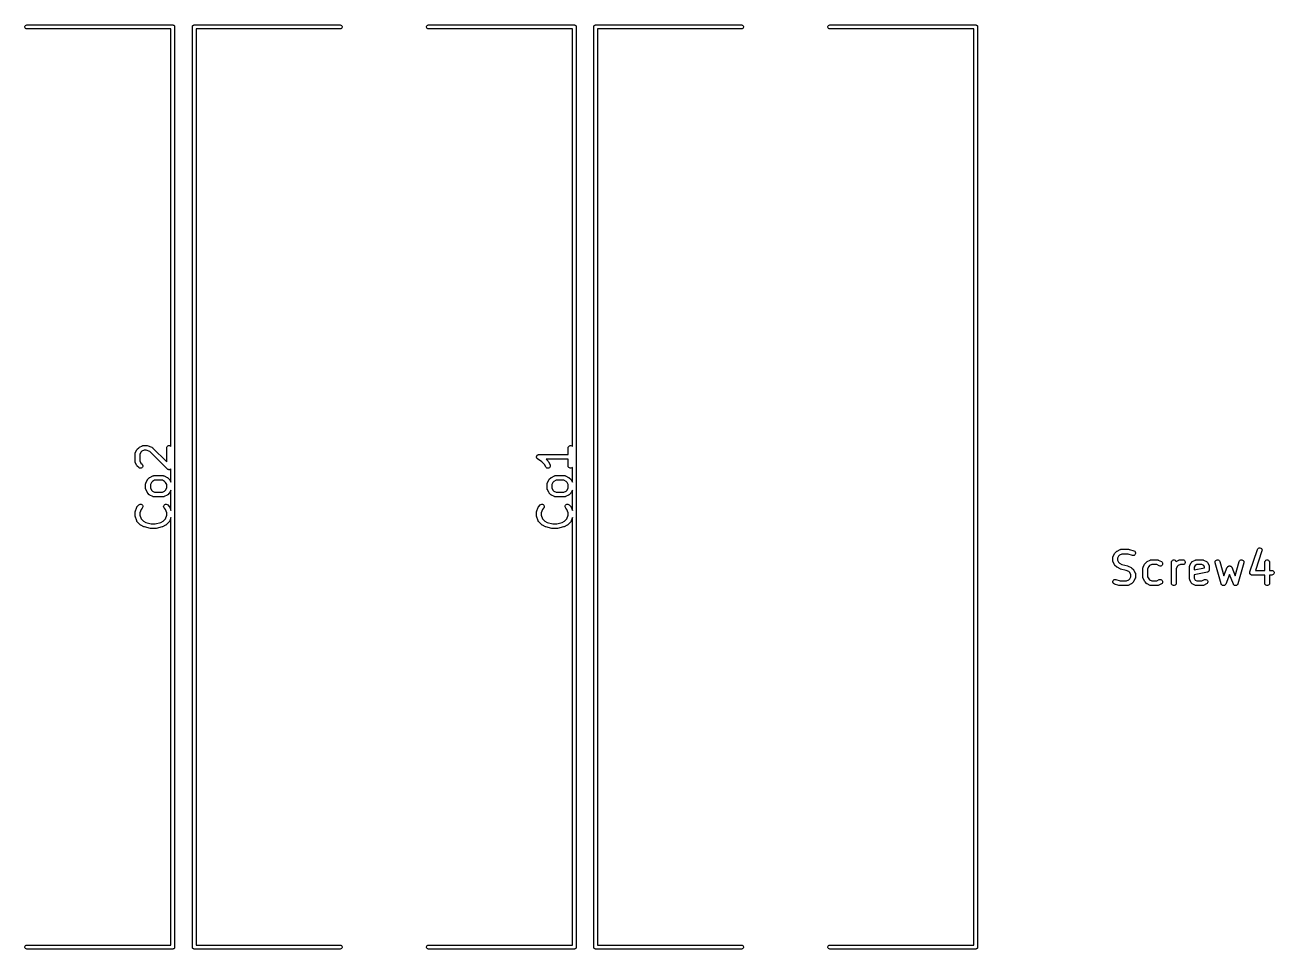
# Model space of a CAD drawing. Extents: x 50 to 243, y -147 to -42.
# Drawn here: x 203.26 to 242.78, y -136 to -106.76 of the extents above; entities that cross this region are included whole.
import ezdxf

# ---------------------------------------------------------------- set-up
doc = ezdxf.new("R2010")
doc.units = 0
doc.header["$MEASUREMENT"] = 0
doc.layers.add('BLACK', color=7, linetype='CONTINUOUS')

msp = doc.modelspace()

# ---------------------------------------------------------------- linework, layer by layer
at = {"layer": 'BLACK', "linetype": 'CONTINUOUS'}
for p, q in [((203.265, -106.807), (203.272, -106.788)), ((203.265, -106.829), (203.265, -106.807)), ((203.272, -106.848), (203.265, -106.829)), ((203.272, -106.788), (203.286, -106.771)), ((203.286, -106.865), (203.272, -106.848)), ((203.286, -106.771), (203.304, -106.761)), ((203.304, -106.875), (203.286, -106.865)), ((203.304, -106.761), (203.32, -106.758)), ((203.32, -106.878), (203.304, -106.875)), ((203.32, -106.758), (207.945, -106.758)), ((207.88, -106.878), (203.32, -106.878)), ((207.88, -120.092), (207.88, -106.878)), ((207.945, -106.758), (207.951, -106.758)), ((207.945, -106.758), (207.945, -106.758)), ((207.951, -106.758), (207.956, -106.76)), ((207.956, -106.76), (207.961, -106.761)), ((207.961, -106.761), (207.965, -106.763)), ((207.965, -106.763), (207.97, -106.765)), ((207.97, -106.765), (207.975, -106.769)), ((207.975, -106.769), (207.979, -106.771)), ((207.979, -106.771), (207.983, -106.775)), ((207.983, -106.775), (207.987, -106.779)), ((207.987, -106.779), (207.989, -106.783)), ((207.989, -106.783), (207.993, -106.788)), ((207.993, -106.788), (207.995, -106.793)), ((207.995, -106.793), (207.997, -106.797)), ((207.997, -106.797), (207.998, -106.802)), ((207.998, -106.802), (208, -106.807)), ((208, -106.807), (208, -106.813)), ((208, -106.813), (208, -106.813)), ((208, -106.813), (208, -135.943)), ((208.56, -106.807), (208.562, -106.802)), ((208.56, -106.813), (208.56, -106.807)), ((208.56, -135.943), (208.56, -106.813)), ((208.562, -106.802), (208.563, -106.797)), ((208.563, -106.797), (208.565, -106.793)), ((208.565, -106.793), (208.567, -106.788)), ((208.567, -106.788), (208.571, -106.783)), ((208.571, -106.783), (208.573, -106.779)), ((208.573, -106.779), (208.577, -106.775)), ((208.577, -106.775), (208.581, -106.771)), ((208.581, -106.771), (208.585, -106.769)), ((208.585, -106.769), (208.59, -106.765)), ((208.59, -106.765), (208.595, -106.763)), ((208.595, -106.763), (208.599, -106.761)), ((208.599, -106.761), (208.604, -106.76)), ((208.604, -106.76), (208.609, -106.758)), ((208.609, -106.758), (208.615, -106.758)), ((208.615, -106.758), (208.615, -106.758)), ((208.615, -106.758), (213.24, -106.758)), ((213.24, -106.878), (208.68, -106.878)), ((208.68, -106.878), (208.68, -135.878)), ((213.24, -106.758), (213.256, -106.761)), ((213.256, -106.875), (213.24, -106.878)), ((213.256, -106.761), (213.274, -106.771)), ((213.274, -106.865), (213.256, -106.875)), ((213.274, -106.771), (213.288, -106.788)), ((213.288, -106.848), (213.274, -106.865)), ((213.288, -106.788), (213.295, -106.807)), ((213.295, -106.829), (213.288, -106.848)), ((213.295, -106.807), (213.295, -106.829)), ((215.965, -106.807), (215.972, -106.788)), ((215.965, -106.829), (215.965, -106.807)), ((215.972, -106.848), (215.965, -106.829)), ((215.972, -106.788), (215.986, -106.771)), ((215.986, -106.865), (215.972, -106.848)), ((215.986, -106.771), (216.004, -106.761)), ((216.004, -106.875), (215.986, -106.865)), ((216.004, -106.761), (216.02, -106.758)), ((216.02, -106.878), (216.004, -106.875)), ((216.02, -106.758), (220.645, -106.758)), ((220.58, -106.878), (216.02, -106.878)), ((220.58, -120.092), (220.58, -106.878)), ((220.645, -106.758), (220.651, -106.758)), ((220.645, -106.758), (220.645, -106.758)), ((220.651, -106.758), (220.656, -106.76)), ((220.656, -106.76), (220.661, -106.761)), ((220.661, -106.761), (220.665, -106.763)), ((220.665, -106.763), (220.67, -106.765)), ((220.67, -106.765), (220.675, -106.769)), ((220.675, -106.769), (220.679, -106.771)), ((220.679, -106.771), (220.683, -106.775)), ((220.683, -106.775), (220.687, -106.779)), ((220.687, -106.779), (220.689, -106.783)), ((220.689, -106.783), (220.693, -106.788)), ((220.693, -106.788), (220.695, -106.793)), ((220.695, -106.793), (220.697, -106.797)), ((220.697, -106.797), (220.698, -106.802)), ((220.698, -106.802), (220.7, -106.807)), ((220.7, -106.807), (220.7, -106.813)), ((220.7, -106.813), (220.7, -106.813)), ((220.7, -106.813), (220.7, -135.943)), ((221.26, -106.807), (221.262, -106.802)), ((221.26, -106.813), (221.26, -106.807)), ((221.26, -135.943), (221.26, -106.813)), ((221.262, -106.802), (221.263, -106.797)), ((221.263, -106.797), (221.265, -106.793)), ((221.265, -106.793), (221.267, -106.788)), ((221.267, -106.788), (221.271, -106.783)), ((221.271, -106.783), (221.273, -106.779)), ((221.273, -106.779), (221.277, -106.775)), ((221.277, -106.775), (221.281, -106.771)), ((221.281, -106.771), (221.285, -106.769)), ((221.285, -106.769), (221.29, -106.765)), ((221.29, -106.765), (221.295, -106.763)), ((221.295, -106.763), (221.299, -106.761)), ((221.299, -106.761), (221.304, -106.76)), ((221.304, -106.76), (221.309, -106.758)), ((221.309, -106.758), (221.315, -106.758)), ((221.315, -106.758), (221.315, -106.758)), ((221.315, -106.758), (225.94, -106.758)), ((225.94, -106.878), (221.38, -106.878)), ((221.38, -106.878), (221.38, -135.878)), ((225.94, -106.758), (225.956, -106.761)), ((225.956, -106.875), (225.94, -106.878)), ((225.956, -106.761), (225.974, -106.771)), ((225.974, -106.865), (225.956, -106.875)), ((225.974, -106.771), (225.988, -106.788)), ((225.988, -106.848), (225.974, -106.865)), ((225.988, -106.788), (225.995, -106.807)), ((225.995, -106.829), (225.988, -106.848)), ((225.995, -106.807), (225.995, -106.829)), ((228.665, -106.807), (228.672, -106.788)), ((228.665, -106.829), (228.665, -106.807)), ((228.672, -106.848), (228.665, -106.829)), ((228.672, -106.788), (228.686, -106.771)), ((228.686, -106.865), (228.672, -106.848)), ((228.686, -106.771), (228.704, -106.761)), ((228.704, -106.875), (228.686, -106.865)), ((228.704, -106.761), (228.72, -106.758)), ((228.72, -106.878), (228.704, -106.875)), ((228.72, -106.758), (233.345, -106.758)), ((233.28, -106.878), (228.72, -106.878)), ((233.28, -135.878), (233.28, -106.878)), ((233.345, -106.758), (233.351, -106.758)), ((233.345, -106.758), (233.345, -106.758)), ((233.351, -106.758), (233.356, -106.76)), ((233.356, -106.76), (233.361, -106.761)), ((233.361, -106.761), (233.365, -106.763)), ((233.365, -106.763), (233.37, -106.765)), ((233.37, -106.765), (233.375, -106.769)), ((233.375, -106.769), (233.379, -106.771)), ((233.379, -106.771), (233.383, -106.775)), ((233.383, -106.775), (233.387, -106.779)), ((233.387, -106.779), (233.389, -106.783)), ((233.389, -106.783), (233.393, -106.788)), ((233.393, -106.788), (233.395, -106.793)), ((233.395, -106.793), (233.397, -106.797)), ((233.397, -106.797), (233.398, -106.802)), ((233.398, -106.802), (233.4, -106.807)), ((233.4, -106.807), (233.4, -106.813)), ((233.4, -106.813), (233.4, -106.813)), ((233.4, -106.813), (233.4, -135.943)), ((206.884, -120.12), (206.979, -120.073)), ((206.979, -120.073), (206.983, -120.072)), ((206.983, -120.072), (206.987, -120.069)), ((206.987, -120.069), (206.996, -120.068)), ((206.996, -120.068), (207.004, -120.065)), ((207.004, -120.065), (207.009, -120.066)), ((207.009, -120.066), (207.013, -120.065)), ((207.013, -120.065), (207.108, -120.065)), ((207.108, -120.065), (207.12, -120.067)), ((207.12, -120.067), (207.132, -120.069)), ((207.132, -120.069), (207.275, -120.116)), ((207.752, -120.114), (207.765, -120.092)), ((207.765, -120.092), (207.785, -120.075)), ((207.785, -120.075), (207.809, -120.066)), ((207.809, -120.066), (207.835, -120.066)), ((207.835, -120.066), (207.86, -120.075)), ((207.86, -120.075), (207.88, -120.092)), ((207.88, -120.092), (207.88, -120.092)), ((220.452, -120.114), (220.465, -120.092)), ((220.465, -120.092), (220.485, -120.075)), ((220.485, -120.075), (220.509, -120.066)), ((220.509, -120.066), (220.535, -120.066)), ((220.535, -120.066), (220.56, -120.075)), ((220.56, -120.075), (220.58, -120.092)), ((220.58, -120.092), (220.58, -120.092)), ((206.747, -120.33), (206.748, -120.326)), ((206.747, -120.568), (206.747, -120.33)), ((206.748, -120.322), (206.75, -120.313)), ((206.748, -120.326), (206.748, -120.322)), ((206.75, -120.313), (206.752, -120.305)), ((206.752, -120.305), (206.754, -120.301)), ((206.754, -120.301), (206.755, -120.297)), ((206.755, -120.297), (206.803, -120.202)), ((206.803, -120.202), (206.81, -120.192)), ((206.81, -120.192), (206.817, -120.182)), ((206.817, -120.182), (206.865, -120.134)), ((206.865, -120.134), (206.874, -120.128)), ((206.874, -120.128), (206.884, -120.12)), ((206.932, -120.28), (206.897, -120.348)), ((206.897, -120.348), (206.897, -120.551)), ((206.962, -120.249), (206.932, -120.28)), ((207.031, -120.215), (206.962, -120.249)), ((207.096, -120.215), (207.031, -120.215)), ((207.21, -120.253), (207.096, -120.215)), ((207.769, -120.812), (207.21, -120.253)), ((207.275, -120.116), (207.278, -120.118)), ((207.278, -120.118), (207.283, -120.12)), ((207.283, -120.12), (207.29, -120.125)), ((207.29, -120.125), (207.298, -120.129)), ((207.298, -120.129), (207.3, -120.132)), ((207.3, -120.132), (207.304, -120.134)), ((207.304, -120.134), (207.747, -120.578)), ((207.747, -120.14), (207.752, -120.114)), ((207.747, -120.578), (207.747, -120.14)), ((219.448, -120.421), (219.449, -120.417)), ((219.449, -120.43), (219.448, -120.421)), ((219.449, -120.413), (219.452, -120.404)), ((219.449, -120.417), (219.449, -120.413)), ((219.449, -120.439), (219.449, -120.43)), ((219.45, -120.443), (219.449, -120.439)), ((219.45, -120.447), (219.45, -120.443)), ((219.454, -120.455), (219.45, -120.447)), ((219.452, -120.404), (219.454, -120.395)), ((219.454, -120.395), (219.456, -120.392)), ((219.457, -120.463), (219.454, -120.455)), ((219.456, -120.392), (219.457, -120.388)), ((219.457, -120.388), (219.463, -120.381)), ((219.46, -120.466), (219.457, -120.463)), ((219.462, -120.47), (219.46, -120.466)), ((219.468, -120.476), (219.462, -120.47)), ((219.463, -120.381), (219.468, -120.374)), ((219.468, -120.374), (219.471, -120.371)), ((219.474, -120.483), (219.468, -120.476)), ((219.471, -120.371), (219.474, -120.368)), ((219.474, -120.368), (219.482, -120.364)), ((219.478, -120.485), (219.474, -120.483)), ((219.481, -120.488), (219.478, -120.485)), ((219.617, -120.579), (219.481, -120.488)), ((219.482, -120.364), (219.489, -120.358)), ((219.489, -120.358), (219.493, -120.357)), ((219.493, -120.357), (219.497, -120.355)), ((219.497, -120.355), (219.506, -120.354)), ((219.506, -120.354), (219.514, -120.351)), ((219.514, -120.351), (219.518, -120.351)), ((219.518, -120.351), (219.522, -120.351)), ((219.522, -120.351), (220.447, -120.351)), ((220.447, -120.501), (219.751, -120.501)), ((219.751, -120.501), (219.814, -120.563)), ((220.447, -120.14), (220.452, -120.114)), ((220.447, -120.351), (220.447, -120.14)), ((220.447, -120.711), (220.447, -120.501)), ((206.748, -120.573), (206.747, -120.568)), ((206.748, -120.577), (206.748, -120.573)), ((206.75, -120.585), (206.748, -120.577)), ((206.752, -120.594), (206.75, -120.585)), ((206.754, -120.598), (206.752, -120.594)), ((206.755, -120.602), (206.754, -120.598)), ((206.803, -120.697), (206.755, -120.602)), ((206.81, -120.707), (206.803, -120.697)), ((206.817, -120.717), (206.81, -120.707)), ((206.865, -120.764), (206.817, -120.717)), ((206.886, -120.779), (206.865, -120.764)), ((206.911, -120.786), (206.886, -120.779)), ((206.897, -120.551), (206.932, -120.619)), ((206.937, -120.784), (206.911, -120.786)), ((206.932, -120.619), (206.971, -120.658)), ((206.961, -120.773), (206.937, -120.784)), ((206.979, -120.754), (206.961, -120.773)), ((206.971, -120.658), (206.986, -120.68)), ((206.99, -120.731), (206.979, -120.754)), ((206.986, -120.68), (206.992, -120.705)), ((206.992, -120.705), (206.99, -120.731)), ((207.777, -120.818), (207.769, -120.812)), ((207.785, -120.824), (207.777, -120.818)), ((207.788, -120.825), (207.785, -120.824)), ((207.791, -120.827), (207.788, -120.825)), ((207.8, -120.829), (207.791, -120.827)), ((207.809, -120.833), (207.8, -120.829)), ((207.813, -120.833), (207.809, -120.833)), ((207.816, -120.834), (207.813, -120.833)), ((207.826, -120.833), (207.816, -120.834)), ((207.835, -120.833), (207.826, -120.833)), ((207.839, -120.832), (207.835, -120.833)), ((207.842, -120.831), (207.839, -120.832)), ((207.851, -120.827), (207.842, -120.831)), ((207.86, -120.824), (207.851, -120.827)), ((207.862, -120.822), (207.86, -120.824)), ((207.865, -120.82), (207.862, -120.822)), ((207.872, -120.813), (207.865, -120.82)), ((207.88, -120.807), (207.872, -120.813)), ((207.88, -121.23), (207.88, -120.807)), ((207.88, -120.807), (207.88, -120.807)), ((219.699, -120.661), (219.617, -120.579)), ((219.741, -120.745), (219.699, -120.661)), ((219.757, -120.766), (219.741, -120.745)), ((219.778, -120.78), (219.757, -120.766)), ((219.804, -120.786), (219.778, -120.78)), ((219.829, -120.783), (219.804, -120.786)), ((219.814, -120.563), (219.82, -120.573)), ((219.82, -120.573), (219.828, -120.583)), ((219.828, -120.583), (219.875, -120.678)), ((219.853, -120.772), (219.829, -120.783)), ((219.871, -120.753), (219.853, -120.772)), ((219.881, -120.729), (219.871, -120.753)), ((219.875, -120.678), (219.883, -120.703)), ((219.883, -120.703), (219.881, -120.729)), ((220.452, -120.737), (220.447, -120.711)), ((220.465, -120.76), (220.452, -120.737)), ((220.485, -120.776), (220.465, -120.76)), ((220.509, -120.785), (220.485, -120.776)), ((220.535, -120.785), (220.509, -120.785)), ((220.56, -120.776), (220.535, -120.785)), ((220.58, -120.76), (220.56, -120.776)), ((220.58, -121.23), (220.58, -120.759)), ((220.58, -120.759), (220.58, -120.76)), ((207.081, -121.274), (207.084, -121.266)), ((207.081, -121.279), (207.081, -121.274)), ((207.081, -121.283), (207.081, -121.279)), ((207.081, -121.426), (207.081, -121.283)), ((207.084, -121.266), (207.085, -121.257)), ((207.085, -121.257), (207.087, -121.253)), ((207.087, -121.253), (207.089, -121.249)), ((207.089, -121.249), (207.136, -121.154)), ((207.136, -121.154), (207.143, -121.144)), ((207.143, -121.144), (207.15, -121.134)), ((207.15, -121.134), (207.198, -121.087)), ((207.198, -121.087), (207.208, -121.08)), ((207.208, -121.08), (207.217, -121.073)), ((207.217, -121.073), (207.313, -121.025)), ((207.265, -121.232), (207.231, -121.3)), ((207.295, -121.202), (207.265, -121.232)), ((207.364, -121.167), (207.295, -121.202)), ((207.313, -121.025), (207.317, -121.024)), ((207.317, -121.024), (207.321, -121.022)), ((207.321, -121.022), (207.329, -121.02)), ((207.329, -121.02), (207.338, -121.018)), ((207.338, -121.018), (207.342, -121.018)), ((207.342, -121.018), (207.346, -121.017)), ((207.346, -121.017), (207.632, -121.017)), ((207.614, -121.167), (207.364, -121.167)), ((207.683, -121.202), (207.614, -121.167)), ((207.632, -121.017), (207.636, -121.018)), ((207.636, -121.018), (207.64, -121.018)), ((207.64, -121.018), (207.649, -121.02)), ((207.649, -121.02), (207.658, -121.022)), ((207.658, -121.022), (207.661, -121.024)), ((207.661, -121.024), (207.665, -121.025)), ((207.665, -121.025), (207.761, -121.073)), ((207.713, -121.232), (207.683, -121.202)), ((207.747, -121.3), (207.713, -121.232)), ((207.761, -121.073), (207.77, -121.08)), ((207.77, -121.08), (207.78, -121.087)), ((207.78, -121.087), (207.828, -121.134)), ((207.828, -121.134), (207.835, -121.144)), ((207.835, -121.144), (207.842, -121.154)), ((207.842, -121.154), (207.88, -121.23)), ((219.781, -121.274), (219.784, -121.266)), ((219.781, -121.279), (219.781, -121.274)), ((219.781, -121.283), (219.781, -121.279)), ((219.781, -121.426), (219.781, -121.283)), ((219.784, -121.266), (219.785, -121.257)), ((219.785, -121.257), (219.787, -121.253)), ((219.787, -121.253), (219.789, -121.249)), ((219.789, -121.249), (219.836, -121.154)), ((219.836, -121.154), (219.843, -121.144)), ((219.843, -121.144), (219.85, -121.134)), ((219.85, -121.134), (219.898, -121.087)), ((219.898, -121.087), (219.908, -121.08)), ((219.908, -121.08), (219.917, -121.073)), ((219.917, -121.073), (220.013, -121.025)), ((219.965, -121.232), (219.931, -121.3)), ((219.995, -121.202), (219.965, -121.232)), ((220.064, -121.167), (219.995, -121.202)), ((220.013, -121.025), (220.017, -121.024)), ((220.017, -121.024), (220.021, -121.022)), ((220.021, -121.022), (220.029, -121.02)), ((220.029, -121.02), (220.038, -121.018)), ((220.038, -121.018), (220.042, -121.018)), ((220.042, -121.018), (220.046, -121.017)), ((220.046, -121.017), (220.332, -121.017)), ((220.314, -121.167), (220.064, -121.167)), ((220.383, -121.202), (220.314, -121.167)), ((220.332, -121.017), (220.336, -121.018)), ((220.336, -121.018), (220.34, -121.018)), ((220.34, -121.018), (220.349, -121.02)), ((220.349, -121.02), (220.358, -121.022)), ((220.358, -121.022), (220.361, -121.024)), ((220.361, -121.024), (220.365, -121.025)), ((220.365, -121.025), (220.461, -121.073)), ((220.413, -121.232), (220.383, -121.202)), ((220.447, -121.3), (220.413, -121.232)), ((220.461, -121.073), (220.47, -121.08)), ((220.47, -121.08), (220.48, -121.087)), ((220.48, -121.087), (220.528, -121.134)), ((220.528, -121.134), (220.535, -121.144)), ((220.535, -121.144), (220.542, -121.154)), ((220.542, -121.154), (220.58, -121.23)), ((207.081, -121.43), (207.081, -121.426)), ((207.081, -121.434), (207.081, -121.43)), ((207.084, -121.443), (207.081, -121.434)), ((207.085, -121.451), (207.084, -121.443)), ((207.087, -121.455), (207.085, -121.451)), ((207.089, -121.459), (207.087, -121.455)), ((207.136, -121.554), (207.089, -121.459)), ((207.143, -121.564), (207.136, -121.554)), ((207.15, -121.574), (207.143, -121.564)), ((207.198, -121.622), (207.15, -121.574)), ((207.208, -121.628), (207.198, -121.622)), ((207.217, -121.636), (207.208, -121.628)), ((207.313, -121.683), (207.217, -121.636)), ((207.231, -121.3), (207.231, -121.408)), ((207.231, -121.408), (207.265, -121.476)), ((207.265, -121.476), (207.295, -121.507)), ((207.295, -121.507), (207.364, -121.541)), ((207.317, -121.684), (207.313, -121.683)), ((207.321, -121.687), (207.317, -121.684)), ((207.329, -121.688), (207.321, -121.687)), ((207.338, -121.691), (207.329, -121.688)), ((207.342, -121.69), (207.338, -121.691)), ((207.346, -121.691), (207.342, -121.69)), ((207.632, -121.691), (207.346, -121.691)), ((207.364, -121.541), (207.614, -121.541)), ((207.614, -121.541), (207.683, -121.507)), ((207.636, -121.69), (207.632, -121.691)), ((207.64, -121.691), (207.636, -121.69)), ((207.649, -121.688), (207.64, -121.691)), ((207.658, -121.687), (207.649, -121.688)), ((207.661, -121.684), (207.658, -121.687)), ((207.665, -121.683), (207.661, -121.684)), ((207.761, -121.636), (207.665, -121.683)), ((207.683, -121.507), (207.713, -121.476)), ((207.713, -121.476), (207.747, -121.408)), ((207.747, -121.408), (207.747, -121.3)), ((207.77, -121.628), (207.761, -121.636)), ((207.78, -121.622), (207.77, -121.628)), ((207.828, -121.574), (207.78, -121.622)), ((207.835, -121.564), (207.828, -121.574)), ((207.842, -121.554), (207.835, -121.564)), ((207.88, -121.478), (207.842, -121.554)), ((207.88, -122.123), (207.88, -121.478)), ((219.781, -121.43), (219.781, -121.426)), ((219.781, -121.434), (219.781, -121.43)), ((219.784, -121.443), (219.781, -121.434)), ((219.785, -121.451), (219.784, -121.443)), ((219.787, -121.455), (219.785, -121.451)), ((219.789, -121.459), (219.787, -121.455)), ((219.836, -121.554), (219.789, -121.459)), ((219.843, -121.564), (219.836, -121.554)), ((219.85, -121.574), (219.843, -121.564)), ((219.898, -121.622), (219.85, -121.574)), ((219.908, -121.628), (219.898, -121.622)), ((219.917, -121.636), (219.908, -121.628)), ((220.013, -121.683), (219.917, -121.636)), ((219.931, -121.3), (219.931, -121.408)), ((219.931, -121.408), (219.965, -121.476)), ((219.965, -121.476), (219.995, -121.507)), ((219.995, -121.507), (220.064, -121.541)), ((220.017, -121.684), (220.013, -121.683)), ((220.021, -121.687), (220.017, -121.684)), ((220.029, -121.688), (220.021, -121.687)), ((220.038, -121.691), (220.029, -121.688)), ((220.042, -121.69), (220.038, -121.691)), ((220.046, -121.691), (220.042, -121.69)), ((220.332, -121.691), (220.046, -121.691)), ((220.064, -121.541), (220.314, -121.541)), ((220.314, -121.541), (220.383, -121.507)), ((220.336, -121.69), (220.332, -121.691)), ((220.34, -121.691), (220.336, -121.69)), ((220.349, -121.688), (220.34, -121.691)), ((220.358, -121.687), (220.349, -121.688)), ((220.361, -121.684), (220.358, -121.687)), ((220.365, -121.683), (220.361, -121.684)), ((220.461, -121.636), (220.365, -121.683)), ((220.383, -121.507), (220.413, -121.476)), ((220.413, -121.476), (220.447, -121.408)), ((220.447, -121.408), (220.447, -121.3)), ((220.47, -121.628), (220.461, -121.636)), ((220.48, -121.622), (220.47, -121.628)), ((220.528, -121.574), (220.48, -121.622)), ((220.535, -121.564), (220.528, -121.574)), ((220.542, -121.554), (220.535, -121.564)), ((220.58, -121.478), (220.542, -121.554)), ((220.58, -122.123), (220.58, -121.478)), ((206.751, -122.164), (206.799, -122.021)), ((206.799, -122.021), (206.801, -122.017)), ((206.801, -122.017), (206.802, -122.013)), ((206.802, -122.013), (206.807, -122.006)), ((206.807, -122.006), (206.811, -121.998)), ((206.811, -121.998), (206.814, -121.995)), ((206.814, -121.995), (206.817, -121.992)), ((206.817, -121.992), (206.865, -121.944)), ((206.865, -121.944), (206.886, -121.929)), ((206.886, -121.929), (206.911, -121.922)), ((206.936, -122.085), (206.897, -122.2)), ((206.911, -121.922), (206.937, -121.925)), ((206.971, -122.05), (206.936, -122.085)), ((206.937, -121.925), (206.961, -121.936)), ((206.961, -121.936), (206.979, -121.954)), ((206.986, -122.029), (206.971, -122.05)), ((206.979, -121.954), (206.99, -121.978)), ((206.992, -122.004), (206.986, -122.029)), ((206.99, -121.978), (206.992, -122.004)), ((207.652, -122.004), (207.655, -121.978)), ((207.659, -122.029), (207.652, -122.004)), ((207.655, -121.978), (207.666, -121.954)), ((207.674, -122.05), (207.659, -122.029)), ((207.666, -121.954), (207.684, -121.936)), ((207.709, -122.085), (207.674, -122.05)), ((207.684, -121.936), (207.708, -121.925)), ((207.708, -121.925), (207.734, -121.922)), ((207.747, -122.2), (207.709, -122.085)), ((207.734, -121.922), (207.759, -121.929)), ((207.759, -121.929), (207.78, -121.944)), ((207.78, -121.944), (207.828, -121.992)), ((207.828, -121.992), (207.83, -121.995)), ((207.83, -121.995), (207.834, -121.998)), ((207.834, -121.998), (207.838, -122.006)), ((207.838, -122.006), (207.843, -122.013)), ((207.843, -122.013), (207.844, -122.017)), ((207.844, -122.017), (207.846, -122.021)), ((207.846, -122.021), (207.88, -122.123)), ((219.451, -122.164), (219.499, -122.021)), ((219.499, -122.021), (219.501, -122.017)), ((219.501, -122.017), (219.502, -122.013)), ((219.502, -122.013), (219.507, -122.006)), ((219.507, -122.006), (219.511, -121.998)), ((219.511, -121.998), (219.514, -121.995)), ((219.514, -121.995), (219.517, -121.992)), ((219.517, -121.992), (219.565, -121.944)), ((219.565, -121.944), (219.586, -121.929)), ((219.586, -121.929), (219.611, -121.922)), ((219.636, -122.085), (219.597, -122.2)), ((219.611, -121.922), (219.637, -121.925)), ((219.671, -122.05), (219.636, -122.085)), ((219.637, -121.925), (219.661, -121.936)), ((219.661, -121.936), (219.679, -121.954)), ((219.686, -122.029), (219.671, -122.05)), ((219.679, -121.954), (219.69, -121.978)), ((219.692, -122.004), (219.686, -122.029)), ((219.69, -121.978), (219.692, -122.004)), ((220.352, -122.004), (220.355, -121.978)), ((220.359, -122.029), (220.352, -122.004)), ((220.355, -121.978), (220.366, -121.954)), ((220.374, -122.05), (220.359, -122.029)), ((220.366, -121.954), (220.384, -121.936)), ((220.409, -122.085), (220.374, -122.05)), ((220.384, -121.936), (220.408, -121.925)), ((220.408, -121.925), (220.434, -121.922)), ((220.447, -122.2), (220.409, -122.085)), ((220.434, -121.922), (220.459, -121.929)), ((220.459, -121.929), (220.48, -121.944)), ((220.48, -121.944), (220.528, -121.992)), ((220.528, -121.992), (220.53, -121.995)), ((220.53, -121.995), (220.534, -121.998)), ((220.534, -121.998), (220.538, -122.006)), ((220.538, -122.006), (220.543, -122.013)), ((220.543, -122.013), (220.544, -122.017)), ((220.544, -122.017), (220.546, -122.021)), ((220.546, -122.021), (220.58, -122.123)), ((206.747, -122.188), (206.749, -122.176)), ((206.747, -122.283), (206.747, -122.188)), ((206.749, -122.295), (206.747, -122.283)), ((206.749, -122.176), (206.751, -122.164)), ((206.751, -122.306), (206.749, -122.295)), ((206.799, -122.449), (206.751, -122.306)), ((206.801, -122.453), (206.799, -122.449)), ((206.802, -122.457), (206.801, -122.453)), ((206.807, -122.465), (206.802, -122.457)), ((206.811, -122.472), (206.807, -122.465)), ((206.814, -122.475), (206.811, -122.472)), ((206.817, -122.479), (206.814, -122.475)), ((206.912, -122.574), (206.817, -122.479)), ((206.897, -122.2), (206.897, -122.271)), ((206.897, -122.271), (206.936, -122.385)), ((206.936, -122.385), (207.01, -122.459)), ((207.01, -122.459), (207.087, -122.498)), ((207.558, -122.498), (207.635, -122.459)), ((207.635, -122.459), (207.709, -122.385)), ((207.709, -122.385), (207.747, -122.271)), ((207.828, -122.479), (207.733, -122.574)), ((207.747, -122.271), (207.747, -122.2)), ((207.83, -122.475), (207.828, -122.479)), ((207.834, -122.472), (207.83, -122.475)), ((207.838, -122.465), (207.834, -122.472)), ((207.843, -122.457), (207.838, -122.465)), ((207.844, -122.453), (207.843, -122.457)), ((207.846, -122.449), (207.844, -122.453)), ((207.88, -122.347), (207.846, -122.449)), ((207.88, -135.878), (207.88, -122.347)), ((219.447, -122.188), (219.449, -122.176)), ((219.447, -122.283), (219.447, -122.188)), ((219.449, -122.295), (219.447, -122.283)), ((219.449, -122.176), (219.451, -122.164)), ((219.451, -122.306), (219.449, -122.295)), ((219.499, -122.449), (219.451, -122.306)), ((219.501, -122.453), (219.499, -122.449)), ((219.502, -122.457), (219.501, -122.453)), ((219.507, -122.465), (219.502, -122.457)), ((219.511, -122.472), (219.507, -122.465)), ((219.514, -122.475), (219.511, -122.472)), ((219.517, -122.479), (219.514, -122.475)), ((219.612, -122.574), (219.517, -122.479)), ((219.597, -122.2), (219.597, -122.271)), ((219.597, -122.271), (219.636, -122.385)), ((219.636, -122.385), (219.71, -122.459)), ((219.71, -122.459), (219.787, -122.498)), ((220.258, -122.498), (220.335, -122.459)), ((220.335, -122.459), (220.409, -122.385)), ((220.409, -122.385), (220.447, -122.271)), ((220.528, -122.479), (220.433, -122.574)), ((220.447, -122.271), (220.447, -122.2)), ((220.53, -122.475), (220.528, -122.479)), ((220.534, -122.472), (220.53, -122.475)), ((220.538, -122.465), (220.534, -122.472)), ((220.543, -122.457), (220.538, -122.465)), ((220.544, -122.453), (220.543, -122.457)), ((220.546, -122.449), (220.544, -122.453)), ((220.58, -122.347), (220.546, -122.449)), ((220.58, -135.878), (220.58, -122.347)), ((206.922, -122.581), (206.912, -122.574)), ((206.932, -122.588), (206.922, -122.581)), ((207.027, -122.636), (206.932, -122.588)), ((207.035, -122.638), (207.027, -122.636)), ((207.042, -122.641), (207.035, -122.638)), ((207.233, -122.689), (207.042, -122.641)), ((207.087, -122.498), (207.26, -122.541)), ((207.242, -122.69), (207.233, -122.689)), ((207.251, -122.691), (207.242, -122.69)), ((207.394, -122.691), (207.251, -122.691)), ((207.26, -122.541), (207.385, -122.541)), ((207.385, -122.541), (207.558, -122.498)), ((207.403, -122.69), (207.394, -122.691)), ((207.412, -122.689), (207.403, -122.69)), ((207.602, -122.641), (207.412, -122.689)), ((207.61, -122.638), (207.602, -122.641)), ((207.618, -122.636), (207.61, -122.638)), ((207.713, -122.588), (207.618, -122.636)), ((207.723, -122.581), (207.713, -122.588)), ((207.733, -122.574), (207.723, -122.581)), ((219.622, -122.581), (219.612, -122.574)), ((219.632, -122.588), (219.622, -122.581)), ((219.727, -122.636), (219.632, -122.588)), ((219.735, -122.638), (219.727, -122.636)), ((219.742, -122.641), (219.735, -122.638)), ((219.933, -122.689), (219.742, -122.641)), ((219.787, -122.498), (219.96, -122.541)), ((219.942, -122.69), (219.933, -122.689)), ((219.951, -122.691), (219.942, -122.69)), ((220.094, -122.691), (219.951, -122.691)), ((219.96, -122.541), (220.085, -122.541)), ((220.085, -122.541), (220.258, -122.498)), ((220.103, -122.69), (220.094, -122.691)), ((220.112, -122.689), (220.103, -122.69)), ((220.302, -122.641), (220.112, -122.689)), ((220.31, -122.638), (220.302, -122.641)), ((220.318, -122.636), (220.31, -122.638)), ((220.413, -122.588), (220.318, -122.636)), ((220.423, -122.581), (220.413, -122.588)), ((220.433, -122.574), (220.423, -122.581)), ((237.675, -123.606), (237.678, -123.598)), ((237.675, -123.611), (237.675, -123.606)), ((237.675, -123.615), (237.675, -123.611)), ((237.675, -123.71), (237.675, -123.615)), ((237.678, -123.598), (237.679, -123.589)), ((237.679, -123.589), (237.681, -123.585)), ((237.681, -123.585), (237.683, -123.581)), ((237.683, -123.581), (237.73, -123.486)), ((237.73, -123.486), (237.737, -123.476)), ((237.737, -123.476), (237.744, -123.467)), ((237.744, -123.467), (237.792, -123.419)), ((237.792, -123.419), (237.802, -123.412)), ((237.802, -123.412), (237.811, -123.405)), ((237.811, -123.405), (237.907, -123.357)), ((237.859, -123.564), (237.825, -123.633)), ((237.825, -123.633), (237.825, -123.692)), ((237.889, -123.534), (237.859, -123.564)), ((237.958, -123.499), (237.889, -123.534)), ((237.907, -123.357), (237.911, -123.356)), ((237.911, -123.356), (237.914, -123.354)), ((237.914, -123.354), (237.923, -123.352)), ((237.923, -123.352), (237.932, -123.35)), ((237.932, -123.35), (237.936, -123.35)), ((237.936, -123.35), (237.94, -123.349)), ((237.94, -123.349), (238.178, -123.349)), ((238.166, -123.499), (237.958, -123.499)), ((238.297, -123.543), (238.166, -123.499)), ((238.178, -123.349), (238.19, -123.351)), ((238.19, -123.351), (238.202, -123.353)), ((238.202, -123.353), (238.345, -123.401)), ((238.323, -123.547), (238.297, -123.543)), ((238.349, -123.542), (238.323, -123.547)), ((238.345, -123.401), (238.368, -123.413)), ((238.371, -123.528), (238.349, -123.542)), ((238.368, -123.413), (238.385, -123.433)), ((238.387, -123.508), (238.371, -123.528)), ((238.385, -123.433), (238.395, -123.457)), ((238.395, -123.483), (238.387, -123.508)), ((238.395, -123.457), (238.395, -123.483)), ((242.012, -124.067), (242.25, -123.353)), ((242.392, -123.4), (242.187, -124.016)), ((242.25, -123.353), (242.262, -123.33)), ((242.262, -123.33), (242.282, -123.313)), ((242.282, -123.313), (242.306, -123.303)), ((242.306, -123.303), (242.332, -123.303)), ((242.332, -123.303), (242.357, -123.311)), ((242.357, -123.311), (242.377, -123.327)), ((242.377, -123.327), (242.391, -123.349)), ((242.391, -123.349), (242.396, -123.375)), ((242.396, -123.375), (242.392, -123.4)), ((237.675, -123.714), (237.675, -123.71)), ((237.675, -123.719), (237.675, -123.714)), ((237.678, -123.727), (237.675, -123.719)), ((237.679, -123.736), (237.678, -123.727)), ((237.681, -123.739), (237.679, -123.736)), ((237.683, -123.744), (237.681, -123.739)), ((237.73, -123.839), (237.683, -123.744)), ((237.737, -123.849), (237.73, -123.839)), ((237.744, -123.858), (237.737, -123.849)), ((237.792, -123.906), (237.744, -123.858)), ((237.802, -123.913), (237.792, -123.906)), ((237.811, -123.92), (237.802, -123.913)), ((237.907, -123.968), (237.811, -123.92)), ((237.825, -123.692), (237.859, -123.761)), ((237.859, -123.761), (237.889, -123.791)), ((237.889, -123.791), (237.966, -123.83)), ((237.914, -123.97), (237.907, -123.968)), ((237.922, -123.973), (237.914, -123.97)), ((238.104, -124.019), (237.922, -123.973)), ((237.966, -123.83), (238.149, -123.875)), ((238.181, -124.057), (238.104, -124.019)), ((238.149, -123.875), (238.156, -123.879)), ((238.156, -123.879), (238.164, -123.881)), ((238.164, -123.881), (238.259, -123.929)), ((238.212, -124.088), (238.181, -124.057)), ((238.259, -123.929), (238.269, -123.936)), ((238.269, -123.936), (238.279, -123.943)), ((238.279, -123.943), (238.326, -123.99)), ((238.326, -123.99), (238.333, -124)), ((238.333, -124), (238.341, -124.01)), ((238.341, -124.01), (238.388, -124.105)), ((238.627, -123.94), (238.63, -123.931)), ((238.628, -123.944), (238.627, -123.94)), ((238.627, -123.948), (238.628, -123.944)), ((238.627, -124.234), (238.627, -123.948)), ((238.63, -123.931), (238.632, -123.923)), ((238.632, -123.923), (238.634, -123.919)), ((238.634, -123.919), (238.635, -123.915)), ((238.635, -123.915), (238.683, -123.819)), ((238.683, -123.819), (238.69, -123.81)), ((238.69, -123.81), (238.697, -123.8)), ((238.697, -123.8), (238.744, -123.752)), ((238.744, -123.752), (238.754, -123.745)), ((238.754, -123.745), (238.764, -123.738)), ((238.764, -123.738), (238.859, -123.691)), ((238.811, -123.897), (238.777, -123.966)), ((238.777, -123.966), (238.777, -124.216)), ((238.842, -123.867), (238.811, -123.897)), ((238.91, -123.833), (238.842, -123.867)), ((238.859, -123.691), (238.863, -123.689)), ((238.863, -123.689), (238.867, -123.687)), ((238.867, -123.687), (238.875, -123.686)), ((238.875, -123.686), (238.884, -123.683)), ((238.884, -123.683), (238.888, -123.683)), ((238.888, -123.683), (238.892, -123.683)), ((238.892, -123.683), (239.083, -123.683)), ((239.065, -123.833), (238.91, -123.833)), ((239.145, -123.872), (239.065, -123.833)), ((239.083, -123.683), (239.087, -123.683)), ((239.087, -123.683), (239.092, -123.683)), ((239.092, -123.683), (239.1, -123.686)), ((239.1, -123.686), (239.109, -123.687)), ((239.109, -123.687), (239.112, -123.689)), ((239.112, -123.689), (239.116, -123.691)), ((239.116, -123.691), (239.212, -123.738)), ((239.17, -123.88), (239.145, -123.872)), ((239.196, -123.878), (239.17, -123.88)), ((239.22, -123.868), (239.196, -123.878)), ((239.212, -123.738), (239.233, -123.754)), ((239.238, -123.85), (239.22, -123.868)), ((239.233, -123.754), (239.247, -123.776)), ((239.25, -123.827), (239.238, -123.85)), ((239.247, -123.776), (239.253, -123.801)), ((239.253, -123.801), (239.25, -123.827)), ((239.532, -123.758), (239.536, -123.732)), ((239.532, -124.424), (239.532, -123.758)), ((239.536, -123.732), (239.549, -123.71)), ((239.549, -123.71), (239.569, -123.693)), ((239.569, -123.693), (239.594, -123.684)), ((239.594, -123.684), (239.62, -123.684)), ((239.62, -123.684), (239.644, -123.693)), ((239.644, -123.693), (239.664, -123.71)), ((239.664, -123.71), (239.677, -123.732)), ((239.677, -123.732), (239.678, -123.734)), ((239.678, -123.734), (239.764, -123.691)), ((239.716, -123.897), (239.682, -123.966)), ((239.682, -123.966), (239.682, -124.424)), ((239.746, -123.867), (239.716, -123.897)), ((239.815, -123.833), (239.746, -123.867)), ((239.764, -123.691), (239.768, -123.689)), ((239.768, -123.689), (239.772, -123.687)), ((239.772, -123.687), (239.78, -123.686)), ((239.78, -123.686), (239.789, -123.683)), ((239.789, -123.683), (239.793, -123.683)), ((239.793, -123.683), (239.797, -123.683)), ((239.797, -123.683), (239.892, -123.683)), ((239.892, -123.833), (239.815, -123.833)), ((239.892, -123.683), (239.918, -123.687)), ((239.918, -123.828), (239.892, -123.833)), ((239.918, -123.687), (239.941, -123.7)), ((239.941, -123.815), (239.918, -123.828)), ((239.941, -123.7), (239.957, -123.72)), ((239.957, -123.795), (239.941, -123.815)), ((239.957, -123.72), (239.966, -123.745)), ((239.966, -123.771), (239.957, -123.795)), ((239.966, -123.745), (239.966, -123.771)), ((240.103, -123.901), (240.104, -123.896)), ((240.103, -124.282), (240.103, -123.901)), ((240.104, -123.892), (240.106, -123.884)), ((240.104, -123.896), (240.104, -123.892)), ((240.106, -123.884), (240.108, -123.875)), ((240.108, -123.875), (240.11, -123.871)), ((240.11, -123.871), (240.111, -123.867)), ((240.111, -123.867), (240.159, -123.772)), ((240.159, -123.772), (240.165, -123.763)), ((240.165, -123.763), (240.171, -123.754)), ((240.171, -123.754), (240.173, -123.753)), ((240.173, -123.753), (240.174, -123.751)), ((240.174, -123.751), (240.183, -123.745)), ((240.183, -123.745), (240.192, -123.738)), ((240.192, -123.738), (240.288, -123.691)), ((240.282, -123.861), (240.253, -123.918)), ((240.253, -123.918), (240.253, -124)), ((240.253, -124), (240.579, -123.934)), ((240.339, -123.833), (240.282, -123.861)), ((240.288, -123.691), (240.292, -123.689)), ((240.292, -123.689), (240.295, -123.687)), ((240.295, -123.687), (240.304, -123.686)), ((240.304, -123.686), (240.312, -123.683)), ((240.312, -123.683), (240.317, -123.683)), ((240.317, -123.683), (240.321, -123.683)), ((240.321, -123.683), (240.512, -123.683)), ((240.494, -123.833), (240.339, -123.833)), ((240.551, -123.861), (240.494, -123.833)), ((240.512, -123.683), (240.516, -123.683)), ((240.516, -123.683), (240.52, -123.683)), ((240.52, -123.683), (240.529, -123.686)), ((240.529, -123.686), (240.537, -123.687)), ((240.537, -123.687), (240.541, -123.689)), ((240.541, -123.689), (240.545, -123.691)), ((240.545, -123.691), (240.64, -123.738)), ((240.579, -123.918), (240.551, -123.861)), ((240.579, -123.934), (240.579, -123.918)), ((240.64, -123.738), (240.649, -123.745)), ((240.649, -123.745), (240.658, -123.751)), ((240.658, -123.751), (240.66, -123.753)), ((240.66, -123.753), (240.661, -123.754)), ((240.661, -123.754), (240.667, -123.763)), ((240.667, -123.763), (240.674, -123.772)), ((240.674, -123.772), (240.721, -123.867)), ((240.692, -124.061), (240.68, -124.065)), ((240.693, -124.06), (240.692, -124.061)), ((240.703, -124.052), (240.693, -124.06)), ((240.693, -124.06), (240.693, -124.06)), ((240.712, -124.044), (240.703, -124.052)), ((240.713, -124.043), (240.712, -124.043)), ((240.712, -124.043), (240.712, -124.044)), ((240.719, -124.032), (240.713, -124.043)), ((240.725, -124.021), (240.719, -124.032)), ((240.721, -123.867), (240.723, -123.871)), ((240.723, -123.871), (240.725, -123.875)), ((240.725, -123.875), (240.726, -123.884)), ((240.727, -124.008), (240.725, -124.02)), ((240.725, -124.02), (240.725, -124.021)), ((240.725, -124.021), (240.725, -124.021)), ((240.726, -123.884), (240.729, -123.892)), ((240.729, -123.996), (240.727, -124.008)), ((240.729, -123.892), (240.729, -123.896)), ((240.729, -123.896), (240.729, -123.901)), ((240.729, -123.901), (240.729, -123.996)), ((240.913, -123.752), (240.919, -123.727)), ((240.916, -123.778), (240.913, -123.752)), ((241.106, -124.445), (240.916, -123.778)), ((240.919, -123.727), (240.934, -123.706)), ((240.934, -123.706), (240.955, -123.69)), ((240.955, -123.69), (240.98, -123.683)), ((240.98, -123.683), (241.006, -123.685)), ((241.006, -123.685), (241.03, -123.696)), ((241.03, -123.696), (241.048, -123.714)), ((241.048, -123.714), (241.06, -123.737)), ((241.06, -123.737), (241.19, -124.193)), ((241.19, -124.193), (241.299, -123.92)), ((241.299, -123.92), (241.305, -123.911)), ((241.305, -123.911), (241.31, -123.902)), ((241.31, -123.902), (241.312, -123.9)), ((241.312, -123.9), (241.313, -123.898)), ((241.313, -123.898), (241.321, -123.892)), ((241.321, -123.892), (241.329, -123.884)), ((241.329, -123.884), (241.331, -123.884)), ((241.331, -123.884), (241.333, -123.882)), ((241.333, -123.882), (241.343, -123.879)), ((241.343, -123.879), (241.353, -123.875)), ((241.353, -123.875), (241.356, -123.875)), ((241.356, -123.875), (241.358, -123.874)), ((241.358, -123.874), (241.369, -123.874)), ((241.369, -123.874), (241.379, -123.874)), ((241.379, -123.874), (241.382, -123.875)), ((241.382, -123.875), (241.384, -123.875)), ((241.384, -123.875), (241.394, -123.879)), ((241.394, -123.879), (241.404, -123.882)), ((241.404, -123.882), (241.406, -123.884)), ((241.406, -123.884), (241.408, -123.884)), ((241.408, -123.884), (241.416, -123.892)), ((241.416, -123.892), (241.425, -123.898)), ((241.425, -123.898), (241.426, -123.9)), ((241.426, -123.9), (241.428, -123.902)), ((241.428, -123.902), (241.433, -123.911)), ((241.433, -123.911), (241.438, -123.92)), ((241.438, -123.92), (241.547, -124.193)), ((241.547, -124.193), (241.678, -123.737)), ((241.822, -123.778), (241.631, -124.445)), ((241.678, -123.737), (241.689, -123.714)), ((241.689, -123.714), (241.708, -123.696)), ((241.708, -123.696), (241.731, -123.685)), ((241.731, -123.685), (241.757, -123.683)), ((241.757, -123.683), (241.782, -123.69)), ((241.782, -123.69), (241.804, -123.706)), ((241.804, -123.706), (241.818, -123.727)), ((241.818, -123.727), (241.824, -123.752)), ((241.824, -123.752), (241.822, -123.778)), ((242.187, -124.016), (242.484, -124.016)), ((242.484, -123.758), (242.489, -123.732)), ((242.484, -124.016), (242.484, -123.758)), ((242.489, -123.732), (242.502, -123.71)), ((242.502, -123.71), (242.522, -123.693)), ((242.522, -123.693), (242.546, -123.684)), ((242.546, -123.684), (242.572, -123.684)), ((242.572, -123.684), (242.597, -123.693)), ((242.597, -123.693), (242.617, -123.71)), ((242.617, -123.71), (242.63, -123.732)), ((242.63, -123.732), (242.634, -123.758)), ((242.634, -123.758), (242.634, -124.016)), ((242.634, -124.016), (242.702, -124.016)), ((242.702, -124.016), (242.728, -124.021)), ((242.728, -124.021), (242.75, -124.034)), ((242.75, -124.034), (242.767, -124.054)), ((242.767, -124.054), (242.776, -124.078)), ((237.675, -124.366), (237.684, -124.341)), ((237.676, -124.392), (237.675, -124.366)), ((237.686, -124.416), (237.676, -124.392)), ((237.684, -124.341), (237.7, -124.321)), ((237.703, -124.436), (237.686, -124.416)), ((237.7, -124.321), (237.722, -124.307)), ((237.726, -124.448), (237.703, -124.436)), ((237.722, -124.307), (237.748, -124.302)), ((237.869, -124.496), (237.726, -124.448)), ((237.748, -124.302), (237.773, -124.306)), ((237.773, -124.306), (237.905, -124.349)), ((237.905, -124.349), (238.113, -124.349)), ((238.113, -124.349), (238.181, -124.315)), ((238.259, -124.444), (238.164, -124.491)), ((238.181, -124.315), (238.212, -124.285)), ((238.246, -124.156), (238.212, -124.088)), ((238.212, -124.285), (238.246, -124.216)), ((238.246, -124.216), (238.246, -124.156)), ((238.269, -124.437), (238.259, -124.444)), ((238.279, -124.43), (238.269, -124.437)), ((238.326, -124.382), (238.279, -124.43)), ((238.333, -124.372), (238.326, -124.382)), ((238.341, -124.363), (238.333, -124.372)), ((238.388, -124.267), (238.341, -124.363)), ((238.388, -124.105), (238.389, -124.109)), ((238.389, -124.263), (238.388, -124.267)), ((238.389, -124.109), (238.392, -124.113)), ((238.392, -124.26), (238.389, -124.263)), ((238.392, -124.113), (238.393, -124.122)), ((238.393, -124.251), (238.392, -124.26)), ((238.393, -124.122), (238.396, -124.13)), ((238.396, -124.242), (238.393, -124.251)), ((238.396, -124.13), (238.395, -124.134)), ((238.395, -124.134), (238.396, -124.139)), ((238.396, -124.234), (238.395, -124.238)), ((238.395, -124.238), (238.396, -124.242)), ((238.396, -124.139), (238.396, -124.234)), ((238.628, -124.238), (238.627, -124.234)), ((238.627, -124.242), (238.628, -124.238)), ((238.63, -124.251), (238.627, -124.242)), ((238.632, -124.26), (238.63, -124.251)), ((238.634, -124.263), (238.632, -124.26)), ((238.635, -124.267), (238.634, -124.263)), ((238.683, -124.363), (238.635, -124.267)), ((238.69, -124.372), (238.683, -124.363)), ((238.697, -124.382), (238.69, -124.372)), ((238.744, -124.43), (238.697, -124.382)), ((238.754, -124.437), (238.744, -124.43)), ((238.764, -124.444), (238.754, -124.437)), ((238.859, -124.491), (238.764, -124.444)), ((238.777, -124.216), (238.811, -124.285)), ((238.811, -124.285), (238.842, -124.315)), ((238.842, -124.315), (238.91, -124.349)), ((238.91, -124.349), (239.065, -124.349)), ((239.065, -124.349), (239.145, -124.31)), ((239.212, -124.444), (239.116, -124.491)), ((239.145, -124.31), (239.17, -124.302)), ((239.17, -124.302), (239.196, -124.304)), ((239.196, -124.304), (239.22, -124.314)), ((239.233, -124.428), (239.212, -124.444)), ((239.22, -124.314), (239.238, -124.332)), ((239.247, -124.407), (239.233, -124.428)), ((239.238, -124.332), (239.25, -124.355)), ((239.253, -124.381), (239.247, -124.407)), ((239.25, -124.355), (239.253, -124.381)), ((239.536, -124.45), (239.532, -124.424)), ((239.549, -124.473), (239.536, -124.45)), ((239.677, -124.45), (239.664, -124.473)), ((239.682, -124.424), (239.677, -124.45)), ((240.104, -124.286), (240.103, -124.282)), ((240.104, -124.29), (240.104, -124.286)), ((240.106, -124.299), (240.104, -124.29)), ((240.108, -124.307), (240.106, -124.299)), ((240.11, -124.311), (240.108, -124.307)), ((240.111, -124.315), (240.11, -124.311)), ((240.159, -124.41), (240.111, -124.315)), ((240.165, -124.419), (240.159, -124.41)), ((240.171, -124.428), (240.165, -124.419)), ((240.173, -124.43), (240.171, -124.428)), ((240.174, -124.431), (240.173, -124.43)), ((240.183, -124.437), (240.174, -124.431)), ((240.192, -124.444), (240.183, -124.437)), ((240.288, -124.491), (240.192, -124.444)), ((240.669, -124.069), (240.253, -124.153)), ((240.253, -124.153), (240.253, -124.264)), ((240.253, -124.264), (240.282, -124.321)), ((240.282, -124.321), (240.339, -124.349)), ((240.339, -124.349), (240.494, -124.349)), ((240.494, -124.349), (240.573, -124.31)), ((240.64, -124.444), (240.545, -124.491)), ((240.573, -124.31), (240.598, -124.302)), ((240.598, -124.302), (240.624, -124.304)), ((240.624, -124.304), (240.648, -124.314)), ((240.661, -124.428), (240.64, -124.444)), ((240.648, -124.314), (240.667, -124.332)), ((240.676, -124.407), (240.661, -124.428)), ((240.667, -124.332), (240.679, -124.355)), ((240.68, -124.065), (240.669, -124.069)), ((240.682, -124.381), (240.676, -124.407)), ((240.679, -124.355), (240.682, -124.381)), ((241.107, -124.446), (241.106, -124.445)), ((241.107, -124.448), (241.107, -124.446)), ((241.112, -124.458), (241.107, -124.448)), ((241.117, -124.468), (241.112, -124.458)), ((241.247, -124.455), (241.24, -124.465)), ((241.248, -124.452), (241.247, -124.454)), ((241.247, -124.454), (241.247, -124.455)), ((241.369, -124.15), (241.248, -124.452)), ((241.49, -124.452), (241.369, -124.15)), ((241.49, -124.454), (241.49, -124.452)), ((241.491, -124.455), (241.49, -124.454)), ((241.497, -124.465), (241.491, -124.455)), ((241.625, -124.458), (241.62, -124.468)), ((241.63, -124.448), (241.625, -124.458)), ((241.631, -124.446), (241.63, -124.448)), ((241.631, -124.445), (241.631, -124.446)), ((242.008, -124.093), (242.009, -124.086)), ((242.009, -124.099), (242.008, -124.093)), ((242.009, -124.078), (242.011, -124.073)), ((242.009, -124.086), (242.009, -124.078)), ((242.009, -124.104), (242.009, -124.099)), ((242.012, -124.111), (242.009, -124.104)), ((242.011, -124.073), (242.012, -124.067)), ((242.013, -124.119), (242.012, -124.111)), ((242.016, -124.123), (242.013, -124.119)), ((242.018, -124.129), (242.016, -124.123)), ((242.023, -124.134), (242.018, -124.129)), ((242.027, -124.141), (242.023, -124.134)), ((242.031, -124.144), (242.027, -124.141)), ((242.035, -124.148), (242.031, -124.144)), ((242.041, -124.152), (242.035, -124.148)), ((242.047, -124.157), (242.041, -124.152)), ((242.052, -124.159), (242.047, -124.157)), ((242.057, -124.162), (242.052, -124.159)), ((242.065, -124.163), (242.057, -124.162)), ((242.072, -124.165), (242.065, -124.163)), ((242.077, -124.165), (242.072, -124.165)), ((242.083, -124.166), (242.077, -124.165)), ((242.484, -124.166), (242.083, -124.166)), ((242.484, -124.424), (242.484, -124.166)), ((242.489, -124.45), (242.484, -124.424)), ((242.502, -124.473), (242.489, -124.45)), ((242.63, -124.45), (242.617, -124.473)), ((242.634, -124.424), (242.63, -124.45)), ((242.702, -124.166), (242.634, -124.166)), ((242.634, -124.166), (242.634, -124.424)), ((242.728, -124.162), (242.702, -124.166)), ((242.75, -124.148), (242.728, -124.162)), ((242.767, -124.129), (242.75, -124.148)), ((242.776, -124.104), (242.767, -124.129)), ((242.776, -124.078), (242.776, -124.104)), ((237.881, -124.497), (237.869, -124.496)), ((237.892, -124.499), (237.881, -124.497)), ((238.131, -124.499), (237.892, -124.499)), ((238.135, -124.499), (238.131, -124.499)), ((238.139, -124.499), (238.135, -124.499)), ((238.148, -124.496), (238.139, -124.499)), ((238.156, -124.495), (238.148, -124.496)), ((238.16, -124.493), (238.156, -124.495)), ((238.164, -124.491), (238.16, -124.493)), ((238.863, -124.493), (238.859, -124.491)), ((238.867, -124.495), (238.863, -124.493)), ((238.875, -124.496), (238.867, -124.495)), ((238.884, -124.499), (238.875, -124.496)), ((238.888, -124.499), (238.884, -124.499)), ((238.892, -124.499), (238.888, -124.499)), ((239.083, -124.499), (238.892, -124.499)), ((239.087, -124.499), (239.083, -124.499)), ((239.092, -124.499), (239.087, -124.499)), ((239.1, -124.496), (239.092, -124.499)), ((239.109, -124.495), (239.1, -124.496)), ((239.112, -124.493), (239.109, -124.495)), ((239.116, -124.491), (239.112, -124.493)), ((239.569, -124.489), (239.549, -124.473)), ((239.594, -124.498), (239.569, -124.489)), ((239.62, -124.498), (239.594, -124.498)), ((239.644, -124.489), (239.62, -124.498)), ((239.664, -124.473), (239.644, -124.489)), ((240.292, -124.493), (240.288, -124.491)), ((240.295, -124.495), (240.292, -124.493)), ((240.304, -124.496), (240.295, -124.495)), ((240.312, -124.499), (240.304, -124.496)), ((240.317, -124.499), (240.312, -124.499)), ((240.321, -124.499), (240.317, -124.499)), ((240.512, -124.499), (240.321, -124.499)), ((240.516, -124.499), (240.512, -124.499)), ((240.52, -124.499), (240.516, -124.499)), ((240.529, -124.496), (240.52, -124.499)), ((240.537, -124.495), (240.529, -124.496)), ((240.541, -124.493), (240.537, -124.495)), ((240.545, -124.491), (240.541, -124.493)), ((241.119, -124.469), (241.117, -124.468)), ((241.119, -124.471), (241.119, -124.469)), ((241.128, -124.478), (241.119, -124.471)), ((241.136, -124.487), (241.128, -124.478)), ((241.138, -124.487), (241.136, -124.487)), ((241.139, -124.488), (241.138, -124.487)), ((241.149, -124.492), (241.139, -124.488)), ((241.16, -124.497), (241.149, -124.492)), ((241.161, -124.497), (241.16, -124.497)), ((241.163, -124.498), (241.161, -124.497)), ((241.174, -124.498), (241.163, -124.498)), ((241.186, -124.499), (241.174, -124.498)), ((241.187, -124.499), (241.186, -124.499)), ((241.189, -124.499), (241.187, -124.499)), ((241.2, -124.495), (241.189, -124.499)), ((241.211, -124.492), (241.2, -124.495)), ((241.212, -124.491), (241.211, -124.492)), ((241.214, -124.49), (241.212, -124.491)), ((241.223, -124.483), (241.214, -124.49)), ((241.232, -124.477), (241.223, -124.483)), ((241.233, -124.475), (241.232, -124.477)), ((241.234, -124.474), (241.233, -124.475)), ((241.24, -124.465), (241.234, -124.474)), ((241.503, -124.474), (241.497, -124.465)), ((241.504, -124.475), (241.503, -124.474)), ((241.505, -124.477), (241.504, -124.475)), ((241.515, -124.483), (241.505, -124.477)), ((241.524, -124.49), (241.515, -124.483)), ((241.525, -124.491), (241.524, -124.49)), ((241.526, -124.492), (241.525, -124.491)), ((241.537, -124.495), (241.526, -124.492)), ((241.548, -124.499), (241.537, -124.495)), ((241.55, -124.499), (241.548, -124.499)), ((241.551, -124.499), (241.55, -124.499)), ((241.563, -124.498), (241.551, -124.499)), ((241.574, -124.498), (241.563, -124.498)), ((241.576, -124.497), (241.574, -124.498)), ((241.577, -124.497), (241.576, -124.497)), ((241.588, -124.492), (241.577, -124.497)), ((241.599, -124.488), (241.588, -124.492)), ((241.6, -124.487), (241.599, -124.488)), ((241.601, -124.487), (241.6, -124.487)), ((241.609, -124.478), (241.601, -124.487)), ((241.618, -124.471), (241.609, -124.478)), ((241.619, -124.469), (241.618, -124.471)), ((241.62, -124.468), (241.619, -124.469)), ((242.522, -124.489), (242.502, -124.473)), ((242.546, -124.498), (242.522, -124.489)), ((242.572, -124.498), (242.546, -124.498)), ((242.597, -124.489), (242.572, -124.498)), ((242.617, -124.473), (242.597, -124.489)), ((203.265, -135.927), (203.272, -135.908)), ((203.272, -135.908), (203.286, -135.891)), ((203.286, -135.891), (203.304, -135.881)), ((203.304, -135.881), (203.32, -135.878)), ((203.32, -135.878), (207.88, -135.878)), ((208.68, -135.878), (213.24, -135.878)), ((213.24, -135.878), (213.256, -135.881)), ((213.256, -135.881), (213.274, -135.891)), ((213.274, -135.891), (213.288, -135.908)), ((213.288, -135.908), (213.295, -135.927)), ((215.965, -135.927), (215.972, -135.908)), ((215.972, -135.908), (215.986, -135.891)), ((215.986, -135.891), (216.004, -135.881)), ((216.004, -135.881), (216.02, -135.878)), ((216.02, -135.878), (220.58, -135.878)), ((221.38, -135.878), (225.94, -135.878)), ((225.94, -135.878), (225.956, -135.881)), ((225.956, -135.881), (225.974, -135.891)), ((225.974, -135.891), (225.988, -135.908)), ((225.988, -135.908), (225.995, -135.927)), ((228.665, -135.927), (228.672, -135.908)), ((228.672, -135.908), (228.686, -135.891)), ((228.686, -135.891), (228.704, -135.881)), ((228.704, -135.881), (228.72, -135.878)), ((228.72, -135.878), (233.28, -135.878)), ((203.265, -135.949), (203.265, -135.927)), ((203.272, -135.968), (203.265, -135.949)), ((203.286, -135.985), (203.272, -135.968)), ((203.304, -135.995), (203.286, -135.985)), ((203.32, -135.998), (203.304, -135.995)), ((207.945, -135.998), (203.32, -135.998)), ((207.951, -135.998), (207.945, -135.998)), ((207.945, -135.998), (207.945, -135.998)), ((207.956, -135.996), (207.951, -135.998)), ((207.961, -135.995), (207.956, -135.996)), ((207.965, -135.993), (207.961, -135.995)), ((207.97, -135.991), (207.965, -135.993)), ((207.975, -135.987), (207.97, -135.991)), ((207.979, -135.985), (207.975, -135.987)), ((207.983, -135.981), (207.979, -135.985)), ((207.987, -135.977), (207.983, -135.981)), ((207.989, -135.973), (207.987, -135.977)), ((207.993, -135.968), (207.989, -135.973)), ((207.995, -135.963), (207.993, -135.968)), ((207.997, -135.959), (207.995, -135.963)), ((207.998, -135.954), (207.997, -135.959)), ((208, -135.949), (207.998, -135.954)), ((208, -135.943), (208, -135.943)), ((208, -135.943), (208, -135.949)), ((208.56, -135.949), (208.56, -135.943)), ((208.56, -135.943), (208.56, -135.943)), ((208.562, -135.954), (208.56, -135.949)), ((208.563, -135.959), (208.562, -135.954)), ((208.565, -135.963), (208.563, -135.959)), ((208.567, -135.968), (208.565, -135.963)), ((208.571, -135.973), (208.567, -135.968)), ((208.573, -135.977), (208.571, -135.973)), ((208.577, -135.981), (208.573, -135.977)), ((208.581, -135.985), (208.577, -135.981)), ((208.585, -135.987), (208.581, -135.985)), ((208.59, -135.991), (208.585, -135.987)), ((208.595, -135.993), (208.59, -135.991)), ((208.599, -135.995), (208.595, -135.993)), ((208.604, -135.996), (208.599, -135.995)), ((208.609, -135.998), (208.604, -135.996)), ((208.615, -135.998), (208.609, -135.998)), ((213.24, -135.998), (208.615, -135.998)), ((208.615, -135.998), (208.615, -135.998)), ((213.256, -135.995), (213.24, -135.998)), ((213.274, -135.985), (213.256, -135.995)), ((213.288, -135.968), (213.274, -135.985)), ((213.295, -135.949), (213.288, -135.968)), ((213.295, -135.927), (213.295, -135.949)), ((215.965, -135.949), (215.965, -135.927)), ((215.972, -135.968), (215.965, -135.949)), ((215.986, -135.985), (215.972, -135.968)), ((216.004, -135.995), (215.986, -135.985)), ((216.02, -135.998), (216.004, -135.995)), ((220.645, -135.998), (216.02, -135.998)), ((220.651, -135.998), (220.645, -135.998)), ((220.645, -135.998), (220.645, -135.998)), ((220.656, -135.996), (220.651, -135.998)), ((220.661, -135.995), (220.656, -135.996)), ((220.665, -135.993), (220.661, -135.995)), ((220.67, -135.991), (220.665, -135.993)), ((220.675, -135.987), (220.67, -135.991)), ((220.679, -135.985), (220.675, -135.987)), ((220.683, -135.981), (220.679, -135.985)), ((220.687, -135.977), (220.683, -135.981)), ((220.689, -135.973), (220.687, -135.977)), ((220.693, -135.968), (220.689, -135.973)), ((220.695, -135.963), (220.693, -135.968)), ((220.697, -135.959), (220.695, -135.963)), ((220.698, -135.954), (220.697, -135.959)), ((220.7, -135.949), (220.698, -135.954)), ((220.7, -135.943), (220.7, -135.943)), ((220.7, -135.943), (220.7, -135.949)), ((221.26, -135.949), (221.26, -135.943)), ((221.26, -135.943), (221.26, -135.943)), ((221.262, -135.954), (221.26, -135.949)), ((221.263, -135.959), (221.262, -135.954)), ((221.265, -135.963), (221.263, -135.959)), ((221.267, -135.968), (221.265, -135.963)), ((221.271, -135.973), (221.267, -135.968)), ((221.273, -135.977), (221.271, -135.973)), ((221.277, -135.981), (221.273, -135.977)), ((221.281, -135.985), (221.277, -135.981)), ((221.285, -135.987), (221.281, -135.985)), ((221.29, -135.991), (221.285, -135.987)), ((221.295, -135.993), (221.29, -135.991)), ((221.299, -135.995), (221.295, -135.993)), ((221.304, -135.996), (221.299, -135.995)), ((221.309, -135.998), (221.304, -135.996)), ((221.315, -135.998), (221.309, -135.998)), ((225.94, -135.998), (221.315, -135.998)), ((221.315, -135.998), (221.315, -135.998)), ((225.956, -135.995), (225.94, -135.998)), ((225.974, -135.985), (225.956, -135.995)), ((225.988, -135.968), (225.974, -135.985)), ((225.995, -135.949), (225.988, -135.968)), ((225.995, -135.927), (225.995, -135.949)), ((228.665, -135.949), (228.665, -135.927)), ((228.672, -135.968), (228.665, -135.949)), ((228.686, -135.985), (228.672, -135.968)), ((228.704, -135.995), (228.686, -135.985)), ((228.72, -135.998), (228.704, -135.995)), ((233.345, -135.998), (228.72, -135.998)), ((233.351, -135.998), (233.345, -135.998)), ((233.345, -135.998), (233.345, -135.998)), ((233.356, -135.996), (233.351, -135.998)), ((233.361, -135.995), (233.356, -135.996)), ((233.365, -135.993), (233.361, -135.995)), ((233.37, -135.991), (233.365, -135.993)), ((233.375, -135.987), (233.37, -135.991)), ((233.379, -135.985), (233.375, -135.987)), ((233.383, -135.981), (233.379, -135.985)), ((233.387, -135.977), (233.383, -135.981)), ((233.389, -135.973), (233.387, -135.977)), ((233.393, -135.968), (233.389, -135.973)), ((233.395, -135.963), (233.393, -135.968)), ((233.397, -135.959), (233.395, -135.963)), ((233.398, -135.954), (233.397, -135.959)), ((233.4, -135.949), (233.398, -135.954)), ((233.4, -135.943), (233.4, -135.943)), ((233.4, -135.943), (233.4, -135.949))]:
    msp.add_line(p, q, dxfattribs=at)

doc.saveas('drawing.dxf')
